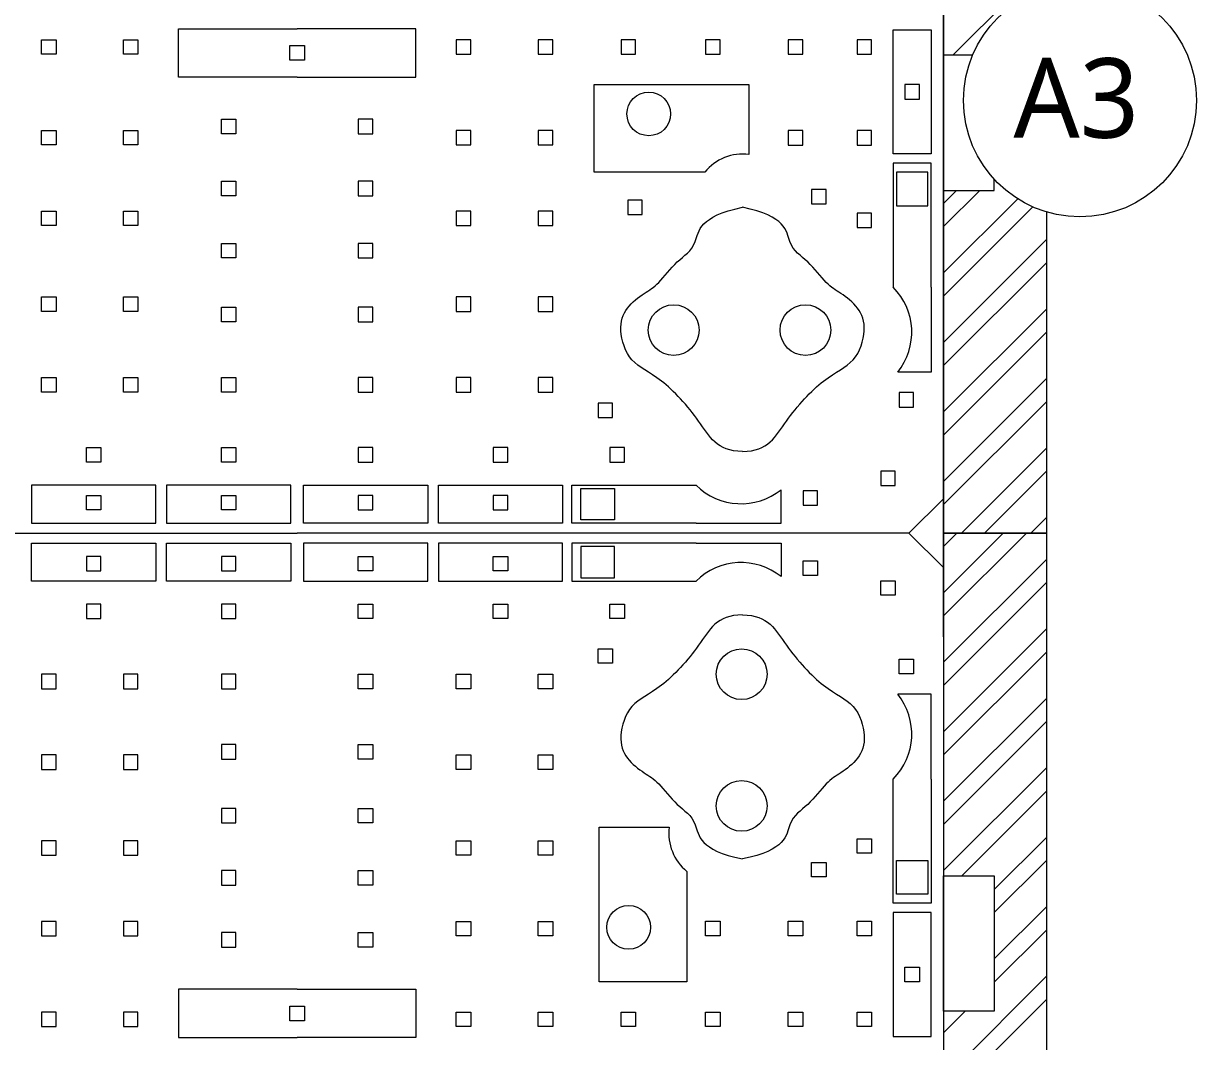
# Model space of a CAD drawing. Header units: millimetres. Extents: x 5208 to 9408, y 10 to 2980.
# Drawn here: x 8058.8 to 8353.3, y 803.7 to 1059.3 of the extents above; entities that cross this region are included whole.
import ezdxf

# ---------------------------------------------------------------- set-up
doc = ezdxf.new("R2010")
doc.units = ezdxf.units.MM
doc.styles.add('微軟正黑體-20', font='Microsoft JhengHei.ttf', dxfattribs={"height": 20})

msp = doc.modelspace()

# ---------------------------------------------------------------- linework, layer by layer
at = {"lineweight": 5}
for p, q in [((8289.81, 1255.91), (8289.81, 931.33)), ((8289.81, 939.94), (8289.81, 1093.62)), ((8097.74, 1045.86), (8097.74, 1058.01)), ((8097.74, 1058.01), (8127.52, 1058.01)), ((8157.31, 1058.01), (8127.52, 1058.01)), ((8157.31, 1045.86), (8157.31, 1058.01)), ((8277.13, 1026.57), (8277.13, 1057.74)), ((8277.13, 1057.74), (8286.7, 1057.74)), ((8286.7, 1057.74), (8286.7, 1026.57)), ((8063.36, 1051.62), (8063.36, 1055.25)), ((8063.36, 1055.25), (8067, 1055.25)), ((8067, 1055.25), (8067, 1051.62)), ((8083.92, 1051.62), (8083.92, 1055.25)), ((8083.92, 1055.25), (8087.55, 1055.25)), ((8087.55, 1055.25), (8087.55, 1051.62)), ((8171.13, 1055.25), (8167.49, 1055.25)), ((8167.49, 1055.25), (8167.49, 1051.62)), ((8171.13, 1051.62), (8171.13, 1055.25)), ((8191.69, 1055.25), (8188.05, 1055.25)), ((8188.05, 1055.25), (8188.05, 1051.62)), ((8191.69, 1051.62), (8191.69, 1055.25)), ((8212.47, 1055.25), (8208.83, 1055.25)), ((8208.83, 1055.25), (8208.83, 1051.62)), ((8212.47, 1051.62), (8212.47, 1055.25)), ((8233.69, 1055.25), (8230.05, 1055.25)), ((8230.05, 1055.25), (8230.05, 1051.62)), ((8233.69, 1051.62), (8233.69, 1055.25)), ((8254.47, 1055.25), (8250.83, 1055.25)), ((8250.83, 1055.25), (8250.83, 1051.62)), ((8254.47, 1051.62), (8254.47, 1055.25)), ((8271.72, 1055.25), (8268.08, 1055.25)), ((8268.08, 1055.25), (8268.08, 1051.62)), ((8271.72, 1051.62), (8271.72, 1055.25)), ((8067, 1051.62), (8063.36, 1051.62)), ((8087.55, 1051.62), (8083.92, 1051.62)), ((8125.7, 1050.12), (8125.7, 1053.76)), ((8125.7, 1053.76), (8129.34, 1053.76)), ((8129.34, 1053.76), (8129.34, 1050.12)), ((8167.49, 1051.62), (8171.13, 1051.62)), ((8188.05, 1051.62), (8191.69, 1051.62)), ((8208.83, 1051.62), (8212.47, 1051.62)), ((8230.05, 1051.62), (8233.69, 1051.62)), ((8250.83, 1051.62), (8254.47, 1051.62)), ((8268.08, 1051.62), (8271.72, 1051.62)), ((8297.08, 1051.35), (8289.81, 1051.35)), ((8289.81, 1051.35), (8289.81, 1017.37)), ((8129.34, 1050.12), (8125.7, 1050.12)), ((8127.52, 1045.86), (8097.74, 1045.86)), ((8127.52, 1045.86), (8157.31, 1045.86)), ((8202.1, 1021.99), (8202.1, 1044.01)), ((8202.1, 1044.01), (8240.92, 1044.01)), ((8240.92, 1044.01), (8240.92, 1026.45)), ((8283.73, 1043.97), (8280.1, 1043.97)), ((8280.1, 1043.97), (8280.1, 1040.34)), ((8283.73, 1040.34), (8283.73, 1043.97)), ((8280.1, 1040.34), (8283.73, 1040.34)), ((8108.52, 1031.64), (8108.52, 1035.28)), ((8108.52, 1035.28), (8112.16, 1035.28)), ((8112.16, 1035.28), (8112.16, 1031.64)), ((8146.53, 1035.28), (8142.89, 1035.28)), ((8142.89, 1035.28), (8142.89, 1031.64)), ((8146.53, 1031.64), (8146.53, 1035.28)), ((8063.36, 1028.82), (8063.36, 1032.45)), ((8063.36, 1032.45), (8067, 1032.45)), ((8067, 1032.45), (8067, 1028.82)), ((8083.92, 1028.82), (8083.92, 1032.45)), ((8083.92, 1032.45), (8087.55, 1032.45)), ((8087.55, 1032.45), (8087.55, 1028.82)), ((8112.16, 1031.64), (8108.52, 1031.64)), ((8142.89, 1031.64), (8146.53, 1031.64)), ((8171.13, 1032.45), (8167.49, 1032.45)), ((8167.49, 1032.45), (8167.49, 1028.82)), ((8171.13, 1028.82), (8171.13, 1032.45)), ((8191.69, 1032.45), (8188.05, 1032.45)), ((8188.05, 1032.45), (8188.05, 1028.82)), ((8191.69, 1028.82), (8191.69, 1032.45)), ((8254.47, 1032.43), (8250.83, 1032.43)), ((8250.83, 1032.43), (8250.83, 1028.79)), ((8254.47, 1028.79), (8254.47, 1032.43)), ((8271.72, 1032.43), (8268.08, 1032.43)), ((8268.08, 1032.43), (8268.08, 1028.79)), ((8271.72, 1028.79), (8271.72, 1032.43)), ((8067, 1028.82), (8063.36, 1028.82)), ((8087.55, 1028.82), (8083.92, 1028.82)), ((8167.49, 1028.82), (8171.13, 1028.82)), ((8188.05, 1028.82), (8191.69, 1028.82)), ((8250.83, 1028.79), (8254.47, 1028.79)), ((8268.08, 1028.79), (8271.72, 1028.79)), ((8286.7, 1026.57), (8277.13, 1026.57)), ((8229.86, 1021.99), (8202.1, 1021.99)), ((8286.7, 1024.26), (8277.13, 1024.26)), ((8277.13, 1024.26), (8277.13, 993.09)), ((8285.88, 1022.01), (8277.95, 1022.01)), ((8277.95, 1022.01), (8277.95, 1013.53)), ((8285.88, 1013.53), (8285.88, 1022.01)), ((8286.7, 993.09), (8286.7, 1024.26)), ((8108.52, 1016.07), (8108.52, 1019.71)), ((8108.52, 1019.71), (8112.16, 1019.71)), ((8112.16, 1019.71), (8112.16, 1016.07)), ((8146.53, 1019.71), (8142.89, 1019.71)), ((8142.89, 1019.71), (8142.89, 1016.07)), ((8146.53, 1016.07), (8146.53, 1019.71)), ((8302.54, 1017.37), (8302.54, 1020.17)), ((8112.16, 1016.07), (8108.52, 1016.07)), ((8142.89, 1016.07), (8146.53, 1016.07)), ((8260.3, 1017.66), (8256.66, 1017.66)), ((8256.66, 1017.66), (8256.66, 1014.02)), ((8260.3, 1014.02), (8260.3, 1017.66)), ((8289.81, 1017.37), (8302.54, 1017.37)), ((8214.14, 1014.99), (8210.5, 1014.99)), ((8210.5, 1014.99), (8210.5, 1011.35)), ((8214.14, 1011.35), (8214.14, 1014.99)), ((8256.66, 1014.02), (8260.3, 1014.02)), ((8277.95, 1013.53), (8285.88, 1013.53)), ((8063.36, 1008.55), (8063.36, 1012.19)), ((8063.36, 1012.19), (8067, 1012.19)), ((8067, 1012.19), (8067, 1008.55)), ((8083.92, 1008.55), (8083.92, 1012.19)), ((8083.92, 1012.19), (8087.55, 1012.19)), ((8087.55, 1012.19), (8087.55, 1008.55)), ((8171.13, 1012.19), (8167.49, 1012.19)), ((8167.49, 1012.19), (8167.49, 1008.55)), ((8171.13, 1008.55), (8171.13, 1012.19)), ((8191.69, 1012.19), (8188.05, 1012.19)), ((8188.05, 1012.19), (8188.05, 1008.55)), ((8191.69, 1008.55), (8191.69, 1012.19)), ((8210.5, 1011.35), (8214.14, 1011.35)), ((8271.72, 1011.69), (8268.08, 1011.69)), ((8268.08, 1011.69), (8268.08, 1008.05)), ((8271.72, 1008.05), (8271.72, 1011.69)), ((8315.71, 931.33), (8315.71, 1011.97)), ((8067, 1008.55), (8063.36, 1008.55)), ((8087.55, 1008.55), (8083.92, 1008.55)), ((8167.49, 1008.55), (8171.13, 1008.55)), ((8188.05, 1008.55), (8191.69, 1008.55)), ((8268.08, 1008.05), (8271.72, 1008.05)), ((8108.52, 1000.45), (8108.52, 1004.08)), ((8108.52, 1004.08), (8112.16, 1004.08)), ((8112.16, 1004.08), (8112.16, 1000.45)), ((8146.53, 1004.08), (8142.89, 1004.08)), ((8142.89, 1004.08), (8142.89, 1000.45)), ((8146.53, 1000.45), (8146.53, 1004.08)), ((8112.16, 1000.45), (8108.52, 1000.45)), ((8142.89, 1000.45), (8146.53, 1000.45)), ((8286.7, 993.09), (8286.7, 971.73)), ((8063.36, 987.02), (8063.36, 990.66)), ((8063.36, 990.66), (8067, 990.66)), ((8067, 990.66), (8067, 987.02)), ((8083.92, 987.02), (8083.92, 990.66)), ((8083.92, 990.66), (8087.55, 990.66)), ((8087.55, 990.66), (8087.55, 987.02)), ((8171.13, 990.66), (8167.49, 990.66)), ((8167.49, 990.66), (8167.49, 987.02)), ((8171.13, 987.02), (8171.13, 990.66)), ((8191.69, 990.66), (8188.05, 990.66)), ((8188.05, 990.66), (8188.05, 987.02)), ((8191.69, 987.02), (8191.69, 990.66)), ((8067, 987.02), (8063.36, 987.02)), ((8087.55, 987.02), (8083.92, 987.02)), ((8108.52, 984.43), (8108.52, 988.06)), ((8108.52, 988.06), (8112.16, 988.06)), ((8112.16, 988.06), (8112.16, 984.43)), ((8146.53, 988.06), (8142.89, 988.06)), ((8142.89, 988.06), (8142.89, 984.43)), ((8146.53, 984.43), (8146.53, 988.06)), ((8167.49, 987.02), (8171.13, 987.02)), ((8188.05, 987.02), (8191.69, 987.02)), ((8112.16, 984.43), (8108.52, 984.43)), ((8142.89, 984.43), (8146.53, 984.43)), ((8063.36, 966.76), (8063.36, 970.39)), ((8063.36, 970.39), (8067, 970.39)), ((8067, 970.39), (8067, 966.76)), ((8083.92, 966.76), (8083.92, 970.39)), ((8083.92, 970.39), (8087.55, 970.39)), ((8087.55, 970.39), (8087.55, 966.76)), ((8108.52, 966.76), (8108.52, 970.39)), ((8108.52, 970.39), (8112.16, 970.39)), ((8112.16, 970.39), (8112.16, 966.76)), ((8146.53, 970.39), (8142.89, 970.39)), ((8142.89, 970.39), (8142.89, 966.76)), ((8146.53, 966.76), (8146.53, 970.39)), ((8171.13, 970.39), (8167.49, 970.39)), ((8167.49, 970.39), (8167.49, 966.76)), ((8171.13, 966.76), (8171.13, 970.39)), ((8191.69, 970.39), (8188.05, 970.39)), ((8188.05, 970.39), (8188.05, 966.76)), ((8191.69, 966.76), (8191.69, 970.39)), ((8286.7, 971.73), (8278.29, 971.73)), ((8067, 966.76), (8063.36, 966.76)), ((8087.55, 966.76), (8083.92, 966.76)), ((8112.16, 966.76), (8108.52, 966.76)), ((8142.89, 966.76), (8146.53, 966.76)), ((8167.49, 966.76), (8171.13, 966.76)), ((8188.05, 966.76), (8191.69, 966.76)), ((8282.28, 966.62), (8278.64, 966.62)), ((8278.64, 966.62), (8278.64, 962.99)), ((8282.28, 962.99), (8282.28, 966.62)), ((8206.72, 964.01), (8203.08, 964.01)), ((8203.08, 964.01), (8203.08, 960.37)), ((8206.72, 960.37), (8206.72, 964.01)), ((8278.64, 962.99), (8282.28, 962.99)), ((8203.08, 960.37), (8206.72, 960.37)), ((8289.81, 931.33), (8289.81, 957.4)), ((8074.64, 949.16), (8074.64, 952.8)), ((8074.64, 952.8), (8078.27, 952.8)), ((8078.27, 952.8), (8078.27, 949.16)), ((8108.52, 949.16), (8108.52, 952.8)), ((8108.52, 952.8), (8112.16, 952.8)), ((8112.16, 952.8), (8112.16, 949.16)), ((8146.53, 952.8), (8142.89, 952.8)), ((8142.89, 952.8), (8142.89, 949.16)), ((8146.53, 949.16), (8146.53, 952.8)), ((8180.41, 952.8), (8176.77, 952.8)), ((8176.77, 952.8), (8176.77, 949.16)), ((8180.41, 949.16), (8180.41, 952.8)), ((8209.68, 952.8), (8206.04, 952.8)), ((8206.04, 952.8), (8206.04, 949.16)), ((8209.68, 949.16), (8209.68, 952.8)), ((8078.27, 949.16), (8074.64, 949.16)), ((8112.16, 949.16), (8108.52, 949.16)), ((8142.89, 949.16), (8146.53, 949.16)), ((8176.77, 949.16), (8180.41, 949.16)), ((8206.04, 949.16), (8209.68, 949.16)), ((8277.65, 946.92), (8274.01, 946.92)), ((8274.01, 946.92), (8274.01, 943.28)), ((8277.65, 943.28), (8277.65, 946.92)), ((8060.87, 943.39), (8060.87, 933.83)), ((8092.04, 943.39), (8060.87, 943.39)), ((8092.04, 933.83), (8092.04, 943.39)), ((8094.75, 943.39), (8094.75, 933.83)), ((8125.92, 943.39), (8094.75, 943.39)), ((8125.92, 933.83), (8125.92, 943.39)), ((8129.12, 933.83), (8129.12, 943.39)), ((8129.12, 943.39), (8160.3, 943.39)), ((8160.3, 943.39), (8160.3, 933.83)), ((8163, 933.83), (8163, 943.39)), ((8163, 943.39), (8194.18, 943.39)), ((8194.18, 943.39), (8194.18, 933.83)), ((8196.51, 933.83), (8196.51, 943.39)), ((8196.51, 943.39), (8227.68, 943.39)), ((8198.75, 934.65), (8198.75, 942.58)), ((8198.75, 942.58), (8207.23, 942.58)), ((8207.23, 942.58), (8207.23, 934.65)), ((8274.01, 943.28), (8277.65, 943.28)), ((8074.64, 937.15), (8074.64, 940.79)), ((8074.64, 940.79), (8078.27, 940.79)), ((8078.27, 940.79), (8078.27, 937.15)), ((8108.52, 937.15), (8108.52, 940.79)), ((8108.52, 940.79), (8112.16, 940.79)), ((8112.16, 940.79), (8112.16, 937.15)), ((8146.53, 940.79), (8142.89, 940.79)), ((8142.89, 940.79), (8142.89, 937.15)), ((8146.53, 937.15), (8146.53, 940.79)), ((8180.41, 940.79), (8176.77, 940.79)), ((8176.77, 940.79), (8176.77, 937.15)), ((8180.41, 937.15), (8180.41, 940.79)), ((8249.04, 933.83), (8249.04, 942.23)), ((8258.19, 941.95), (8254.55, 941.95)), ((8254.55, 941.95), (8254.55, 938.32)), ((8258.19, 938.32), (8258.19, 941.95)), ((8281.09, 931.33), (8289.81, 939.94)), ((8078.27, 937.15), (8074.64, 937.15)), ((8112.16, 937.15), (8108.52, 937.15)), ((8142.89, 937.15), (8146.53, 937.15)), ((8176.77, 937.15), (8180.41, 937.15)), ((8254.55, 938.32), (8258.19, 938.32)), ((8060.87, 933.83), (8092.04, 933.83)), ((8094.75, 933.83), (8125.92, 933.83)), ((8160.3, 933.83), (8129.12, 933.83)), ((8194.18, 933.83), (8163, 933.83)), ((8227.68, 933.83), (8196.51, 933.83)), ((8207.23, 934.65), (8198.75, 934.65)), ((8227.68, 933.83), (8249.04, 933.83)), ((7973.95, 931.33), (8127.52, 931.33)), ((7973.95, 931.33), (8127.52, 931.33)), ((8281.09, 931.33), (8127.52, 931.33)), ((8281.09, 931.33), (8127.52, 931.33)), ((8281.09, 931.33), (8289.81, 922.72)), ((8315.71, 931.33), (8289.81, 931.33)), ((8289.81, 931.33), (8289.81, 606.75)), ((8289.81, 905.25), (8289.81, 931.33)), ((8289.81, 931.33), (8315.71, 931.33)), ((8289.81, 931.33), (8315.71, 931.33)), ((8315.71, 606.75), (8315.71, 931.33)), ((8060.87, 919.26), (8060.87, 928.82)), ((8060.87, 928.82), (8092.04, 928.82)), ((8092.04, 928.82), (8092.04, 919.26)), ((8094.75, 919.26), (8094.75, 928.82)), ((8094.75, 928.82), (8125.92, 928.82)), ((8125.92, 928.82), (8125.92, 919.26)), ((8160.3, 928.82), (8129.12, 928.82)), ((8129.12, 928.82), (8129.12, 919.26)), ((8160.3, 919.26), (8160.3, 928.82)), ((8194.18, 928.82), (8163, 928.82)), ((8163, 928.82), (8163, 919.26)), ((8194.18, 919.26), (8194.18, 928.82)), ((8227.68, 928.82), (8196.51, 928.82)), ((8196.51, 928.82), (8196.51, 919.26)), ((8207.23, 928.01), (8198.75, 928.01)), ((8198.75, 928.01), (8198.75, 920.08)), ((8207.23, 920.08), (8207.23, 928.01)), ((8227.68, 928.82), (8249.04, 928.82)), ((8249.04, 928.82), (8249.04, 920.42)), ((8074.64, 925.5), (8074.64, 921.86)), ((8078.27, 925.5), (8074.64, 925.5)), ((8078.27, 921.86), (8078.27, 925.5)), ((8108.52, 925.5), (8108.52, 921.86)), ((8112.16, 925.5), (8108.52, 925.5)), ((8112.16, 921.86), (8112.16, 925.5)), ((8142.89, 921.86), (8142.89, 925.5)), ((8142.89, 925.5), (8146.53, 925.5)), ((8146.53, 925.5), (8146.53, 921.86)), ((8176.77, 921.86), (8176.77, 925.5)), ((8176.77, 925.5), (8180.41, 925.5)), ((8180.41, 925.5), (8180.41, 921.86)), ((8074.64, 921.86), (8078.27, 921.86)), ((8108.52, 921.86), (8112.16, 921.86)), ((8146.53, 921.86), (8142.89, 921.86)), ((8180.41, 921.86), (8176.77, 921.86)), ((8254.55, 920.7), (8254.55, 924.34)), ((8254.55, 924.34), (8258.19, 924.34)), ((8258.19, 924.34), (8258.19, 920.7)), ((8289.81, 922.72), (8289.81, 769.04)), ((8092.04, 919.26), (8060.87, 919.26)), ((8125.92, 919.26), (8094.75, 919.26)), ((8129.12, 919.26), (8160.3, 919.26)), ((8163, 919.26), (8194.18, 919.26)), ((8196.51, 919.26), (8227.68, 919.26)), ((8198.75, 920.08), (8207.23, 920.08)), ((8258.19, 920.7), (8254.55, 920.7)), ((8274.01, 915.73), (8274.01, 919.37)), ((8274.01, 919.37), (8277.65, 919.37)), ((8277.65, 919.37), (8277.65, 915.73)), ((8074.64, 913.49), (8074.64, 909.86)), ((8078.27, 913.49), (8074.64, 913.49)), ((8078.27, 909.86), (8078.27, 913.49)), ((8108.52, 913.49), (8108.52, 909.86)), ((8112.16, 913.49), (8108.52, 913.49)), ((8112.16, 909.86), (8112.16, 913.49)), ((8142.89, 909.86), (8142.89, 913.49)), ((8142.89, 913.49), (8146.53, 913.49)), ((8146.53, 913.49), (8146.53, 909.86)), ((8176.77, 909.86), (8176.77, 913.49)), ((8176.77, 913.49), (8180.41, 913.49)), ((8180.41, 913.49), (8180.41, 909.86)), ((8206.04, 909.86), (8206.04, 913.49)), ((8206.04, 913.49), (8209.68, 913.49)), ((8209.68, 913.49), (8209.68, 909.86)), ((8277.65, 915.73), (8274.01, 915.73)), ((8074.64, 909.86), (8078.27, 909.86)), ((8108.52, 909.86), (8112.16, 909.86)), ((8146.53, 909.86), (8142.89, 909.86)), ((8180.41, 909.86), (8176.77, 909.86)), ((8209.68, 909.86), (8206.04, 909.86)), ((8203.08, 898.64), (8203.08, 902.28)), ((8203.08, 902.28), (8206.72, 902.28)), ((8206.72, 902.28), (8206.72, 898.64)), ((8206.72, 898.64), (8203.08, 898.64)), ((8278.64, 896.03), (8278.64, 899.67)), ((8278.64, 899.67), (8282.28, 899.67)), ((8282.28, 899.67), (8282.28, 896.03)), ((8063.36, 895.9), (8063.36, 892.26)), ((8067, 895.9), (8063.36, 895.9)), ((8067, 892.26), (8067, 895.9)), ((8083.92, 895.9), (8083.92, 892.26)), ((8087.55, 895.9), (8083.92, 895.9)), ((8087.55, 892.26), (8087.55, 895.9)), ((8108.52, 895.9), (8108.52, 892.26)), ((8112.16, 895.9), (8108.52, 895.9)), ((8112.16, 892.26), (8112.16, 895.9)), ((8142.89, 892.26), (8142.89, 895.9)), ((8142.89, 895.9), (8146.53, 895.9)), ((8146.53, 895.9), (8146.53, 892.26)), ((8167.49, 892.26), (8167.49, 895.9)), ((8167.49, 895.9), (8171.13, 895.9)), ((8171.13, 895.9), (8171.13, 892.26)), ((8188.05, 892.26), (8188.05, 895.9)), ((8188.05, 895.9), (8191.69, 895.9)), ((8191.69, 895.9), (8191.69, 892.26)), ((8282.28, 896.03), (8278.64, 896.03)), ((8063.36, 892.26), (8067, 892.26)), ((8083.92, 892.26), (8087.55, 892.26)), ((8108.52, 892.26), (8112.16, 892.26)), ((8146.53, 892.26), (8142.89, 892.26)), ((8171.13, 892.26), (8167.49, 892.26)), ((8191.69, 892.26), (8188.05, 892.26)), ((8286.7, 890.92), (8278.29, 890.92)), ((8286.7, 869.56), (8286.7, 890.92)), ((8108.52, 878.23), (8108.52, 874.59)), ((8112.16, 878.23), (8108.52, 878.23)), ((8112.16, 874.59), (8112.16, 878.23)), ((8142.89, 874.59), (8142.89, 878.23)), ((8142.89, 878.23), (8146.53, 878.23)), ((8146.53, 878.23), (8146.53, 874.59)), ((8063.36, 875.63), (8063.36, 871.99)), ((8067, 875.63), (8063.36, 875.63)), ((8067, 871.99), (8067, 875.63)), ((8083.92, 875.63), (8083.92, 871.99)), ((8087.55, 875.63), (8083.92, 875.63)), ((8087.55, 871.99), (8087.55, 875.63)), ((8108.52, 874.59), (8112.16, 874.59)), ((8146.53, 874.59), (8142.89, 874.59)), ((8167.49, 871.99), (8167.49, 875.63)), ((8167.49, 875.63), (8171.13, 875.63)), ((8171.13, 875.63), (8171.13, 871.99)), ((8188.05, 871.99), (8188.05, 875.63)), ((8188.05, 875.63), (8191.69, 875.63)), ((8191.69, 875.63), (8191.69, 871.99)), ((8063.36, 871.99), (8067, 871.99)), ((8083.92, 871.99), (8087.55, 871.99)), ((8171.13, 871.99), (8167.49, 871.99)), ((8191.69, 871.99), (8188.05, 871.99)), ((8277.13, 838.39), (8277.13, 869.56)), ((8286.7, 869.56), (8286.7, 838.39)), ((8108.52, 862.21), (8108.52, 858.57)), ((8112.16, 862.21), (8108.52, 862.21)), ((8112.16, 858.57), (8112.16, 862.21)), ((8142.89, 858.57), (8142.89, 862.21)), ((8142.89, 862.21), (8146.53, 862.21)), ((8146.53, 862.21), (8146.53, 858.57)), ((8108.52, 858.57), (8112.16, 858.57)), ((8146.53, 858.57), (8142.89, 858.57)), ((8203.35, 818.65), (8203.35, 857.47)), ((8203.35, 857.47), (8220.91, 857.47)), ((8063.36, 854.1), (8063.36, 850.47)), ((8067, 854.1), (8063.36, 854.1)), ((8067, 850.47), (8067, 854.1)), ((8083.92, 854.1), (8083.92, 850.47)), ((8087.55, 854.1), (8083.92, 854.1)), ((8087.55, 850.47), (8087.55, 854.1)), ((8167.49, 850.47), (8167.49, 854.1)), ((8167.49, 854.1), (8171.13, 854.1)), ((8171.13, 854.1), (8171.13, 850.47)), ((8188.05, 850.47), (8188.05, 854.1)), ((8188.05, 854.1), (8191.69, 854.1)), ((8191.69, 854.1), (8191.69, 850.47)), ((8268.08, 850.96), (8268.08, 854.6)), ((8268.08, 854.6), (8271.72, 854.6)), ((8271.72, 854.6), (8271.72, 850.96)), ((8063.36, 850.47), (8067, 850.47)), ((8083.92, 850.47), (8087.55, 850.47)), ((8171.13, 850.47), (8167.49, 850.47)), ((8191.69, 850.47), (8188.05, 850.47)), ((8256.66, 845), (8256.66, 848.63)), ((8256.66, 848.63), (8260.3, 848.63)), ((8260.3, 848.63), (8260.3, 845)), ((8271.72, 850.96), (8268.08, 850.96)), ((8277.95, 840.64), (8277.95, 849.12)), ((8277.95, 849.12), (8285.88, 849.12)), ((8285.88, 849.12), (8285.88, 840.64)), ((8108.52, 846.58), (8108.52, 842.94)), ((8112.16, 846.58), (8108.52, 846.58)), ((8112.16, 842.94), (8112.16, 846.58)), ((8142.89, 842.94), (8142.89, 846.58)), ((8142.89, 846.58), (8146.53, 846.58)), ((8146.53, 846.58), (8146.53, 842.94)), ((8225.37, 846.4), (8225.37, 818.65)), ((8289.81, 845.29), (8302.54, 845.29)), ((8289.81, 811.3), (8289.81, 845.29)), ((8302.54, 845.29), (8302.54, 811.3)), ((8108.52, 842.94), (8112.16, 842.94)), ((8146.53, 842.94), (8142.89, 842.94)), ((8260.3, 845), (8256.66, 845)), ((8285.88, 840.64), (8277.95, 840.64)), ((8286.7, 838.39), (8277.13, 838.39)), ((8063.36, 833.84), (8063.36, 830.2)), ((8067, 833.84), (8063.36, 833.84)), ((8067, 830.2), (8067, 833.84)), ((8083.92, 833.84), (8083.92, 830.2)), ((8087.55, 833.84), (8083.92, 833.84)), ((8087.55, 830.2), (8087.55, 833.84)), ((8167.49, 830.2), (8167.49, 833.84)), ((8167.49, 833.84), (8171.13, 833.84)), ((8171.13, 833.84), (8171.13, 830.2)), ((8188.05, 830.2), (8188.05, 833.84)), ((8188.05, 833.84), (8191.69, 833.84)), ((8191.69, 833.84), (8191.69, 830.2)), ((8230.05, 830.23), (8230.05, 833.86)), ((8230.05, 833.86), (8233.69, 833.86)), ((8233.69, 833.86), (8233.69, 830.23)), ((8250.83, 830.23), (8250.83, 833.86)), ((8250.83, 833.86), (8254.47, 833.86)), ((8254.47, 833.86), (8254.47, 830.23)), ((8268.08, 830.23), (8268.08, 833.86)), ((8268.08, 833.86), (8271.72, 833.86)), ((8271.72, 833.86), (8271.72, 830.23)), ((8286.7, 836.09), (8277.13, 836.09)), ((8277.13, 836.09), (8277.13, 804.91)), ((8286.7, 804.91), (8286.7, 836.09)), ((8108.52, 831.01), (8108.52, 827.37)), ((8112.16, 831.01), (8108.52, 831.01)), ((8112.16, 827.37), (8112.16, 831.01)), ((8142.89, 827.37), (8142.89, 831.01)), ((8142.89, 831.01), (8146.53, 831.01)), ((8146.53, 831.01), (8146.53, 827.37)), ((8063.36, 830.2), (8067, 830.2)), ((8083.92, 830.2), (8087.55, 830.2)), ((8171.13, 830.2), (8167.49, 830.2)), ((8191.69, 830.2), (8188.05, 830.2)), ((8233.69, 830.23), (8230.05, 830.23)), ((8254.47, 830.23), (8250.83, 830.23)), ((8271.72, 830.23), (8268.08, 830.23)), ((8108.52, 827.37), (8112.16, 827.37)), ((8146.53, 827.37), (8142.89, 827.37)), ((8280.1, 818.68), (8280.1, 822.32)), ((8280.1, 822.32), (8283.73, 822.32)), ((8283.73, 822.32), (8283.73, 818.68)), ((8225.37, 818.65), (8203.35, 818.65)), ((8283.73, 818.68), (8280.1, 818.68)), ((8127.52, 816.79), (8097.74, 816.79)), ((8097.74, 816.79), (8097.74, 804.64)), ((8127.52, 816.79), (8157.31, 816.79)), ((8157.31, 816.79), (8157.31, 804.64)), ((8063.36, 811.04), (8063.36, 807.4)), ((8067, 811.04), (8063.36, 811.04)), ((8067, 807.4), (8067, 811.04)), ((8083.92, 811.04), (8083.92, 807.4)), ((8087.55, 811.04), (8083.92, 811.04)), ((8087.55, 807.4), (8087.55, 811.04)), ((8125.7, 808.9), (8125.7, 812.53)), ((8125.7, 812.53), (8129.34, 812.53)), ((8129.34, 812.53), (8129.34, 808.9)), ((8167.49, 807.4), (8167.49, 811.04)), ((8167.49, 811.04), (8171.13, 811.04)), ((8171.13, 811.04), (8171.13, 807.4)), ((8188.05, 807.4), (8188.05, 811.04)), ((8188.05, 811.04), (8191.69, 811.04)), ((8191.69, 811.04), (8191.69, 807.4)), ((8208.83, 807.4), (8208.83, 811.04)), ((8208.83, 811.04), (8212.47, 811.04)), ((8212.47, 811.04), (8212.47, 807.4)), ((8230.05, 807.4), (8230.05, 811.04)), ((8230.05, 811.04), (8233.69, 811.04)), ((8233.69, 811.04), (8233.69, 807.4)), ((8250.83, 807.4), (8250.83, 811.04)), ((8250.83, 811.04), (8254.47, 811.04)), ((8254.47, 811.04), (8254.47, 807.4)), ((8268.08, 807.4), (8268.08, 811.04)), ((8268.08, 811.04), (8271.72, 811.04)), ((8271.72, 811.04), (8271.72, 807.4)), ((8302.54, 811.3), (8289.81, 811.3)), ((8063.36, 807.4), (8067, 807.4)), ((8083.92, 807.4), (8087.55, 807.4)), ((8129.34, 808.9), (8125.7, 808.9)), ((8171.13, 807.4), (8167.49, 807.4)), ((8191.69, 807.4), (8188.05, 807.4)), ((8212.47, 807.4), (8208.83, 807.4)), ((8233.69, 807.4), (8230.05, 807.4)), ((8254.47, 807.4), (8250.83, 807.4)), ((8271.72, 807.4), (8268.08, 807.4)), ((8097.74, 804.64), (8127.52, 804.64)), ((8157.31, 804.64), (8127.52, 804.64)), ((8277.13, 804.91), (8286.7, 804.91))]:
    msp.add_line(p, q, dxfattribs=at)
at = {"linetype": 'Continuous', "lineweight": 5}
for p, q in [((8315.71, 1074.91), (8292.15, 1051.35)), ((8298.88, 1017.37), (8289.81, 1008.3)), ((8293.06, 1017.37), (8289.81, 1014.12)), ((8308.42, 1015.28), (8289.81, 996.67)), ((8312.22, 1013.26), (8289.81, 990.85)), ((8315.71, 1005.12), (8289.81, 979.22)), ((8315.71, 999.3), (8289.81, 973.4)), ((8315.71, 987.67), (8289.81, 961.77)), ((8315.71, 981.85), (8289.81, 955.96)), ((8315.71, 970.22), (8289.81, 944.32)), ((8315.71, 964.4), (8289.81, 938.51)), ((8315.71, 952.77), (8294.26, 931.33)), ((8315.71, 946.96), (8300.08, 931.33)), ((8315.71, 935.32), (8311.71, 931.33)), ((8310.6, 931.33), (8289.81, 910.54)), ((8293.15, 931.33), (8289.81, 927.99)), ((8304.78, 931.33), (8289.81, 916.36)), ((8315.71, 924.81), (8289.81, 898.91)), ((8315.71, 918.99), (8289.81, 893.09)), ((8315.71, 907.36), (8289.81, 881.46)), ((8315.71, 901.54), (8289.81, 875.65)), ((8315.71, 889.91), (8289.81, 864.01)), ((8315.71, 884.09), (8289.81, 858.2)), ((8315.71, 872.46), (8289.81, 846.57)), ((8315.71, 866.65), (8294.35, 845.29)), ((8315.71, 855.01), (8302.54, 841.85)), ((8315.71, 849.2), (8302.54, 836.03)), ((8315.71, 837.57), (8302.54, 824.4)), ((8315.71, 831.75), (8302.54, 818.58)), ((8315.71, 820.12), (8289.81, 794.22)), ((8315.71, 814.3), (8289.81, 788.41)), ((8295.26, 811.3), (8289.81, 805.85))]:
    msp.add_line(p, q, dxfattribs=at)
at = {"lineweight": 5}
for centre, radius in [((8324.04, 1040.01), 29.25), ((8215.8, 1036.61), 5.49), ((8222.04, 982.32), 6.37), ((8255.13, 982.32), 6.37), ((8239.11, 895.91), 6.37), ((8239.11, 862.83), 6.37), ((8210.75, 832.35), 5.49)]:
    msp.add_circle(centre, radius, dxfattribs=at)
for centre, radius, start, end in [((8239.43, 1014.2), 12.34, 83.05, 140.8813), ((8265.8, 981.76), 16.02, 321.2427, 44.9767), ((8239, 954.73), 16.02, 225.0233, 308.7573), ((8239, 907.92), 16.02, 51.2427, 134.9767), ((8265.8, 880.89), 16.02, 315.0233, 38.7573), ((8233.16, 855.97), 12.34, 173.05, 230.8813)]:
    msp.add_arc(centre, radius, start, end, dxfattribs=at)
for points in [[(8239.33, 951.85), (8232.85, 951.85), (8229.19, 959.44), (8218.47, 970.97), (8210.74, 973.82), (8208.02, 982.77), (8209.92, 988.06), (8214.94, 991.86), (8218.06, 993.48), (8222.81, 999.99), (8228.38, 1003.11), (8228.38, 1010.98), (8239.33, 1013.15)], [(8239.33, 951.85), (8245.81, 951.85), (8249.47, 959.44), (8260.19, 970.97), (8267.92, 973.82), (8270.64, 982.77), (8268.74, 988.06), (8263.72, 991.86), (8260.6, 993.48), (8255.85, 999.99), (8250.28, 1003.11), (8250.28, 1010.98), (8239.33, 1013.15)], [(8239.33, 910.81), (8232.85, 910.81), (8229.19, 903.21), (8218.47, 891.68), (8210.74, 888.83), (8208.02, 879.88), (8209.92, 874.59), (8214.94, 870.8), (8218.06, 869.17), (8222.81, 862.66), (8228.38, 859.54), (8228.38, 851.67), (8239.33, 849.5)], [(8239.33, 910.81), (8245.81, 910.81), (8249.47, 903.21), (8260.19, 891.68), (8267.92, 888.83), (8270.64, 879.88), (8268.74, 874.59), (8263.72, 870.8), (8260.6, 869.17), (8255.85, 862.66), (8250.28, 859.54), (8250.28, 851.67), (8239.33, 849.5)]]:
    msp.add_open_spline(points, degree=3, dxfattribs=at)

# ---------------------------------------------------------------- texts
at = {"lineweight": 5, "style": '微軟正黑體-20'}
msp.add_text('A3', height=20, dxfattribs=at).set_placement((8307.34, 1030.61))

doc.saveas('drawing.dxf')
